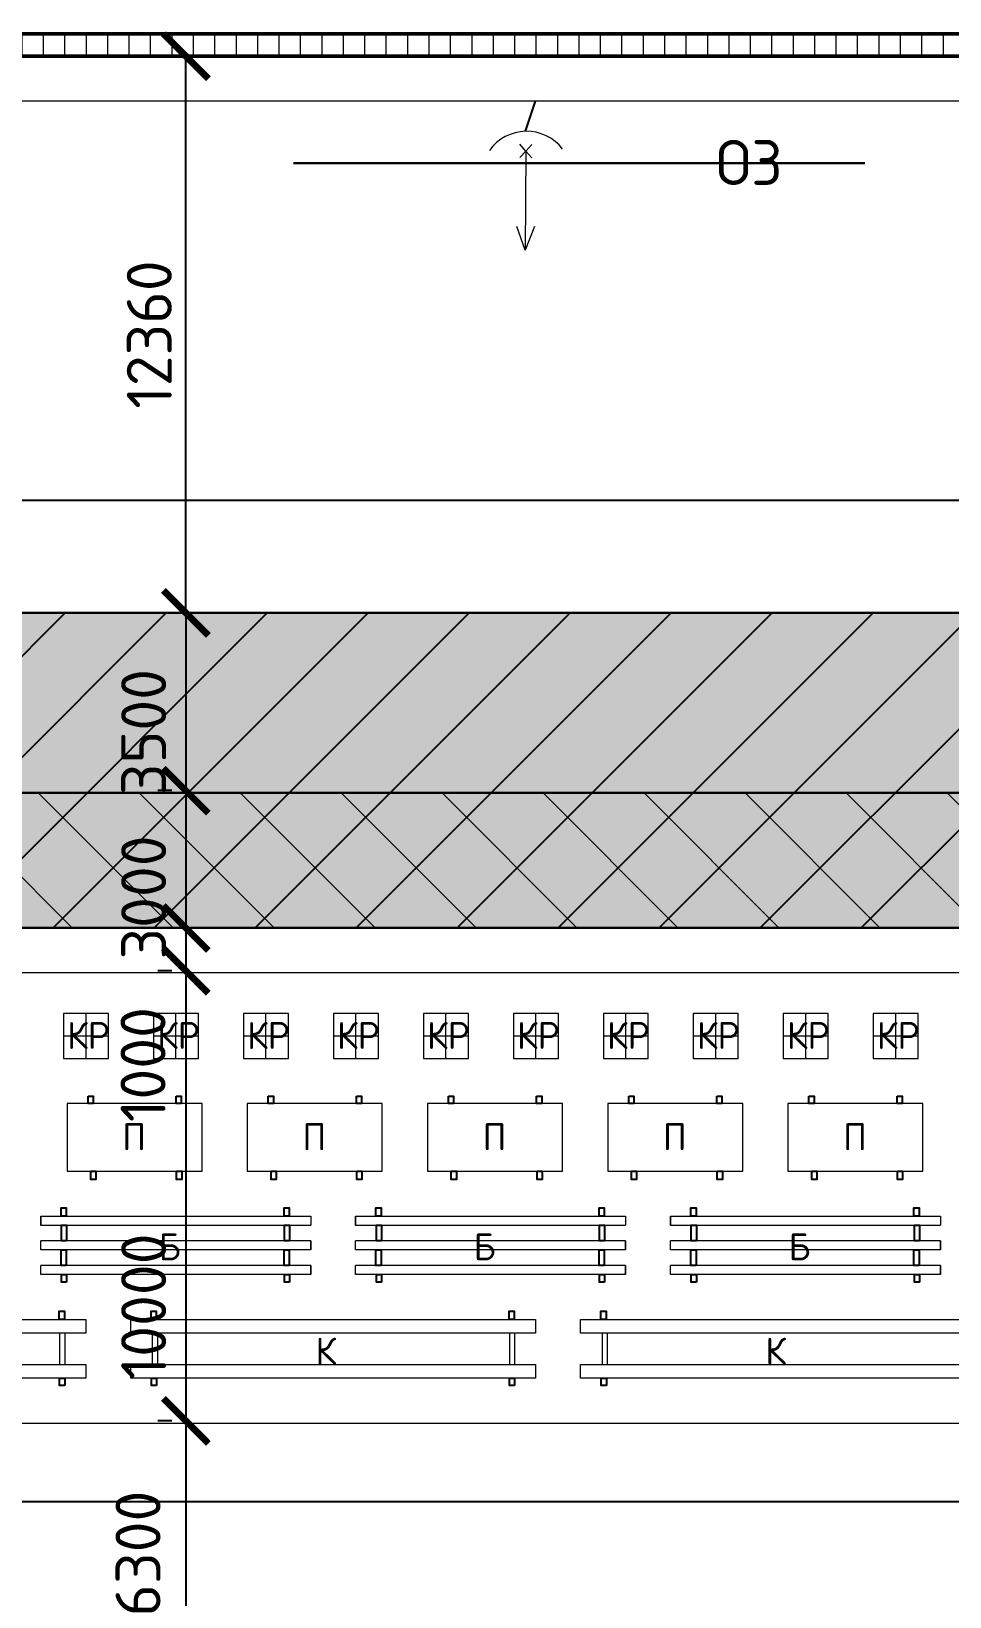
# Model space of a CAD drawing. Header units: millimetres. Extents: x -782 to 10910, y 3841 to 13237.
# Drawn here: x -475.4 to -434.5, y 4637.1 to 4706.6 of the extents above; entities that cross this region are included whole.
import ezdxf

# ---------------------------------------------------------------- set-up
doc = ezdxf.new("R2010")
doc.units = ezdxf.units.MM
doc.linetypes.add('штриховая2', pattern=[9.525, 6.35, -3.175])
doc.layers.add('1', color=7, linetype='Continuous')
doc.layers.add('красный', color=1, linetype='Continuous', lineweight=30)
doc.styles.add('2.5', font='isocpeur.ttf', dxfattribs={"height": 2})
doc.styles.add('Isocpeur', font='isocpeur.ttf')
doc.dimstyles.new('М500 стройгенп', dxfattribs={"dimtxt": 2, "dimasz": 2, "dimexe": 1.25, "dimexo": 0.625, "dimtad": 1, "dimlfac": 500, "dimtxsty": '2.5', "dimblk": 'ARCHTICK', "dimcen": 2.5, "dimadec": 0, "dimazin": 0, "dimtfac": 1, "dimtmove": 0, "dimatfit": 3, "dimfxl": 1, "dimarcsym": 0})

# ---------------------------------------------------------------- blocks, each defined once
blk = doc.blocks.new('_ArchTick')
at = {"color": 0, "linetype": 'ByBlock', "const_width": 0.15}
blk.add_lwpolyline([(-0.5, -0.5), (0.5, 0.5)], dxfattribs=at)
blk = doc.blocks.new('*D45')
at = {"color": 0, "lineweight": -2, "transparency": 16777216}
for p, q in [((-469.121, 4680.807), (-469.746, 4680.807)), ((-468.496, 4680.807), (-468.496, 4672.907)), ((-469.121, 4672.907), (-469.746, 4672.907))]:
    blk.add_line(p, q, dxfattribs=at)
at = {"layer": 'Defpoints', "color": 0, "lineweight": 20, "transparency": 16777216}
for p in [(-468.496, 4680.807), (-468.496, 4672.907), (-468.496, 4672.907)]:
    blk.add_point(p, dxfattribs=at)
at = {"color": 0, "lineweight": -2, "transparency": 16777216, "xscale": 2, "yscale": 2, "zscale": 2}
for p, rotation in [((-468.496, 4680.807), 90), ((-468.496, 4672.907), 270)]:
    blk.add_blockref('_ArchTick', p, dxfattribs=dict(at, rotation=rotation))
at = {"color": 0, "lineweight": 20, "transparency": 16777216, "insert": (-470.371, 4675.51), "char_height": 2, "attachment_point": 5, "rotation": 90, "style": '2.5'}
blk.add_mtext('3500', dxfattribs=at)
blk = doc.blocks.new('*D46')
at = {"color": 0, "lineweight": -2, "transparency": 16777216}
for p, q in [((-469.121, 4672.907), (-469.746, 4672.907)), ((-468.496, 4672.907), (-468.496, 4666.807)), ((-469.121, 4666.807), (-469.746, 4666.807))]:
    blk.add_line(p, q, dxfattribs=at)
at = {"layer": 'Defpoints', "color": 0, "lineweight": 20, "transparency": 16777216}
for p in [(-468.496, 4672.907), (-468.496, 4666.807), (-468.496, 4666.807)]:
    blk.add_point(p, dxfattribs=at)
at = {"color": 0, "lineweight": -2, "transparency": 16777216, "xscale": 2, "yscale": 2, "zscale": 2}
for p, rotation in [((-468.496, 4672.907), 90), ((-468.496, 4666.807), 270)]:
    blk.add_blockref('_ArchTick', p, dxfattribs=dict(at, rotation=rotation))
at = {"color": 0, "lineweight": 20, "transparency": 16777216, "insert": (-470.371, 4668.161), "char_height": 2, "attachment_point": 5, "rotation": 90, "style": '2.5'}
blk.add_mtext('3000', dxfattribs=at)
blk = doc.blocks.new('*D47')
at = {"color": 0, "lineweight": -2, "transparency": 16777216}
for p, q in [((-469.121, 4666.807), (-469.746, 4666.807)), ((-468.496, 4666.807), (-468.496, 4664.907)), ((-469.121, 4664.907), (-469.746, 4664.907))]:
    blk.add_line(p, q, dxfattribs=at)
at = {"layer": 'Defpoints', "color": 0, "lineweight": 20, "transparency": 16777216}
for p in [(-468.496, 4666.807), (-468.496, 4664.907), (-468.496, 4664.907)]:
    blk.add_point(p, dxfattribs=at)
at = {"color": 0, "lineweight": -2, "transparency": 16777216, "xscale": 2, "yscale": 2, "zscale": 2}
for p, rotation in [((-468.496, 4666.807), 90), ((-468.496, 4664.907), 270)]:
    blk.add_blockref('_ArchTick', p, dxfattribs=dict(at, rotation=rotation))
at = {"color": 0, "lineweight": 20, "transparency": 16777216, "insert": (-470.398, 4660.737), "char_height": 2, "attachment_point": 5, "rotation": 90, "style": '2.5'}
blk.add_mtext('1000', dxfattribs=at)
blk = doc.blocks.new('*D48')
at = {"color": 0, "lineweight": -2, "transparency": 16777216}
for p, q in [((-469.121, 4664.907), (-469.746, 4664.907)), ((-468.496, 4664.907), (-468.496, 4644.907)), ((-469.121, 4644.907), (-469.746, 4644.907))]:
    blk.add_line(p, q, dxfattribs=at)
at = {"layer": 'Defpoints', "color": 0, "lineweight": 20, "transparency": 16777216}
for p in [(-468.496, 4664.907), (-468.496, 4644.907), (-468.496, 4644.907)]:
    blk.add_point(p, dxfattribs=at)
at = {"color": 0, "lineweight": -2, "transparency": 16777216, "xscale": 2, "yscale": 2, "zscale": 2}
for p, rotation in [((-468.496, 4664.907), 90), ((-468.496, 4644.907), 270)]:
    blk.add_blockref('_ArchTick', p, dxfattribs=dict(at, rotation=rotation))
at = {"color": 0, "lineweight": 20, "transparency": 16777216, "insert": (-470.371, 4649.995), "char_height": 2, "attachment_point": 5, "rotation": 90, "style": '2.5'}
blk.add_mtext('10000', dxfattribs=at)
blk = doc.blocks.new('*D49')
at = {"color": 0, "lineweight": -2, "transparency": 16777216}
for p, q in [((-469.121, 4644.907), (-469.746, 4644.907)), ((-468.496, 4644.907), (-468.496, 4633.195)), ((-469.121, 4633.195), (-469.746, 4633.195))]:
    blk.add_line(p, q, dxfattribs=at)
at = {"layer": 'Defpoints', "color": 0, "lineweight": 20, "transparency": 16777216}
for p in [(-468.496, 4644.907), (-468.496, 4633.195), (-468.496, 4633.195)]:
    blk.add_point(p, dxfattribs=at)
at = {"color": 0, "lineweight": -2, "transparency": 16777216, "xscale": 2, "yscale": 2, "zscale": 2}
for p, rotation in [((-468.496, 4644.907), 90), ((-468.496, 4633.195), 270)]:
    blk.add_blockref('_ArchTick', p, dxfattribs=dict(at, rotation=rotation))
at = {"color": 0, "lineweight": 20, "transparency": 16777216, "insert": (-470.621, 4639.012), "char_height": 2, "attachment_point": 5, "rotation": 90, "style": '2.5'}
blk.add_mtext('6300', dxfattribs=at)
blk = doc.blocks.new('*D78')
at = {"color": 0, "lineweight": -2, "transparency": 16777216}
for p, q in [((-469.121, 4705.536), (-469.746, 4705.536)), ((-468.496, 4680.807), (-468.496, 4705.536)), ((-469.121, 4680.807), (-469.746, 4680.807))]:
    blk.add_line(p, q, dxfattribs=at)
at = {"layer": 'Defpoints', "color": 0, "lineweight": 20, "transparency": 16777216}
for p in [(-468.496, 4705.536), (-468.496, 4705.536), (-468.496, 4680.807)]:
    blk.add_point(p, dxfattribs=at)
at = {"color": 0, "lineweight": -2, "transparency": 16777216, "xscale": 2, "yscale": 2, "zscale": 2}
for p, rotation in [((-468.496, 4705.536), 90), ((-468.496, 4680.807), 270)]:
    blk.add_blockref('_ArchTick', p, dxfattribs=dict(at, rotation=rotation))
at = {"color": 0, "lineweight": 20, "transparency": 16777216, "insert": (-470.121, 4693.172), "char_height": 2, "attachment_point": 5, "rotation": 90, "style": '2.5'}
blk.add_mtext('12360', dxfattribs=at)
blk = doc.blocks.new('*D138')
at = {"color": 0, "lineweight": -2, "transparency": 16777216}
for p, q in [((-579.946, 4644.182), (-579.946, 4640.078)), ((-397.946, 4644.182), (-397.946, 4640.078)), ((-579.946, 4641.328), (-397.946, 4641.328))]:
    blk.add_line(p, q, dxfattribs=at)
at = {"layer": 'Defpoints', "color": 0, "lineweight": 20, "transparency": 16777216}
for p in [(-579.946, 4644.807), (-397.946, 4644.807), (-397.946, 4641.328)]:
    blk.add_point(p, dxfattribs=at)
at = {"color": 0, "lineweight": -2, "transparency": 16777216, "xscale": 2, "yscale": 2, "zscale": 2, "rotation": 180}
blk.add_blockref('_ArchTick', (-579.946, 4641.328), dxfattribs=at)
at = {"color": 0, "lineweight": -2, "transparency": 16777216, "xscale": 2, "yscale": 2, "zscale": 2}
blk.add_blockref('_ArchTick', (-397.946, 4641.328), dxfattribs=at)
at = {"color": 0, "lineweight": 20, "transparency": 16777216, "insert": (-488.946, 4642.953), "char_height": 2, "attachment_point": 5, "style": '2.5'}
blk.add_mtext('91000', dxfattribs=at)

msp = doc.modelspace()

# ---------------------------------------------------------------- hatches: boundary and pattern name
at = {"lineweight": 20}
h = msp.add_hatch(dxfattribs=at)
h.set_pattern_fill('ANSI31', color=256, scale=0.3, angle=45)
h.set_pattern_definition([(90, (-2824.641, 1373.7972), (-0.9525, 2e-16), [])])
h.paths.add_polyline_path([(-313.353466, 4706.53625), (-314.353466, 4706.53625), (-644.946103, 4706.53625), (-643.946103, 4705.53625), (-314.353466, 4705.53625)])
h.paths.add_polyline_path([(-314.353466, 4433.593297), (-643.946103, 4433.593297), (-644.946103, 4432.593297), (-313.353466, 4432.593297)])
at = {"lineweight": 25}
h = msp.add_hatch(dxfattribs=at)
h.set_pattern_fill('AR-CONC', color=256, scale=0.025)
edge = h.paths.add_edge_path()
edge.add_line((-353.003651, 4686.807408), (-369.003651, 4686.807408))
edge.add_arc((-379.395956, 4692.807408), 12, 322.94344259, 330, ccw=False)
edge.add_line((-369.819463, 4685.576171), (-368.225183, 4673.807408))
edge.add_line((-368.225183, 4673.807408), (-363.377792, 4673.807408))
edge.add_line((-363.377792, 4673.807408), (-316.353466, 4673.807408))
edge.add_line((-316.353466, 4673.807408), (-316.353466, 4680.807408))
edge.add_line((-316.353466, 4680.807408), (-319.357728, 4680.807408))
edge.add_line((-319.357728, 4680.807408), (-342.611346, 4680.807408))
edge.add_arc((-342.611346, 4692.807408), 12, 210, 270, ccw=False)
edge = h.paths.add_edge_path()
edge.add_arc((-379.395956, 4692.807408), 12, 270, 322.94344259, ccw=False)
edge.add_line((-379.395956, 4680.807408), (-608.743586, 4680.807408))
edge.add_line((-608.743586, 4680.807408), (-609.700546, 4673.807408))
edge.add_line((-609.700546, 4673.807408), (-590.855063, 4673.807408))
edge.add_arc((-590.855063, 4661.807022), 12.000386, 43.87205531, 90, ccw=False)
edge.add_line((-582.204114, 4670.123893), (-582.053972, 4671.222156))
edge.add_arc((-581.837255, 4672.807408), 1.599997, 180, 262.21542913, ccw=False)
edge.add_arc((-581.837255, 4672.807408), 1.599997, 0, 180, ccw=False)
edge.add_line((-580.237257, 4672.807408), (-397.654949, 4672.807408))
edge.add_arc((-396.054952, 4672.807408), 1.599997, 0, 180, ccw=False)
edge.add_arc((-396.054952, 4672.807408), 1.599997, -83.51900907, 0, ccw=False)
edge.add_line((-395.874355, 4671.217636), (-395.556386, 4668.870434))
edge.add_arc((-385.789475, 4663.401496), 11.19383, 68.24656364, 150.75355209, ccw=False)
edge.add_line((-381.640894, 4673.798184), (-368.225183, 4673.807408))
edge.add_line((-368.225183, 4673.807408), (-369.819463, 4685.576171))
edge = h.paths.add_edge_path(flags=16)
edge.add_arc((-603.53666, 4674.934966), 0.16, 0, 360)
h.paths.add_polyline_path([(-468.071309, 4672.209808), (-468.071309, 4678.809808), (-472.871309, 4678.809808), (-472.871309, 4672.209808)], flags=17)
h = msp.add_hatch(dxfattribs=at)
h.set_pattern_fill('ANSI31', color=256)
h.paths.add_polyline_path([(-368.191661, 4463.807408), (-373.728346, 4463.807408), (-373.728346, 4456.807408), (-369.148621, 4456.807408)])
h.paths.add_polyline_path([(-395.838756, 4466.392732), (-395.525305, 4468.691212, -0.033531004), (-397.946103, 4470.807408), (-579.946103, 4470.807408, -0.033546474), (-582.368081, 4468.690313), (-582.053972, 4466.392661, -0.454591532), (-580.237257, 4464.807408), (-397.654949, 4464.807408, -0.454492205)])
h.paths.add_polyline_path([(-369.748667, 4685.053568), (-370.828143, 4685.160867, -0.097320235), (-378.998894, 4680.813979), (-608.743581, 4680.807442), (-609.838767, 4672.796344, -0.071737884), (-603.062159, 4673.807128), (-596.916666, 4673.836845, -0.164269753), (-582.368081, 4668.924503), (-582.053972, 4671.222156, -0.374956444), (-583.437252, 4672.807408, -1), (-580.237257, 4672.807408), (-397.654949, 4672.807408, -1), (-394.454955, 4672.807408, -0.381458001), (-395.874355, 4671.217636), (-395.556386, 4668.870434, -0.164703998), (-380.97554, 4673.807408), (-368.225183, 4673.807408)])
h.paths.add_polyline_path([(-603.696659, 4674.934966, -1), (-603.37666, 4674.934966, -1)], flags=16)
h.paths.add_polyline_path([(-395.874355, 4671.217636, -0.447745786), (-397.654949, 4672.807408), (-580.237257, 4672.807408, -0.454591532), (-582.053972, 4671.222156), (-582.368081, 4668.924503, -0.033546474), (-579.946103, 4666.807408), (-397.916183, 4666.807838, -0.032682346), (-395.556386, 4668.870434)])
h.paths.add_polyline_path([(-468.071309, 4672.209808), (-468.071309, 4678.809808), (-472.871309, 4678.809808), (-472.871309, 4672.209808)], flags=24)
h.paths.add_polyline_path([(-468.071309, 4664.861306), (-468.071309, 4671.461306), (-472.871309, 4671.461306), (-472.871309, 4664.861306)], flags=9)
h.paths.add_polyline_path([(-568.008949, 4665.132408), (-561.808949, 4665.132408), (-561.808949, 4669.932408), (-568.008949, 4669.932408)], flags=9)
at = {"lineweight": 20}
h = msp.add_hatch(dxfattribs=at)
h.set_pattern_fill('AR-CONC', color=256, scale=0.025)
h.paths.add_polyline_path([(-316.353466, 4463.807408), (-368.191661, 4463.807408), (-369.148621, 4456.807408), (-316.353466, 4456.807408)])
edge = h.paths.add_edge_path()
edge.add_line((-368.191661, 4463.807408), (-387.037143, 4463.807408))
edge.add_arc((-387.037143, 4475.807794), 12.000386, 223.86662461, 270, ccw=False)
edge.add_line((-395.688881, 4467.491743), (-395.838756, 4466.392732))
edge.add_arc((-396.054952, 4464.807408), 1.599997, 0, 82.23429528, ccw=False)
edge.add_arc((-396.054952, 4464.807408), 1.599997, -180, 0, ccw=False)
edge.add_line((-397.654949, 4464.807408), (-580.237257, 4464.807408))
edge.add_arc((-581.837255, 4464.807408), 1.599997, -180, 0, ccw=False)
edge.add_arc((-581.837255, 4464.807408), 1.599997, 97.78457087, 180, ccw=False)
edge.add_line((-582.053972, 4466.392661), (-582.204114, 4467.490923))
edge.add_arc((-590.855063, 4475.807794), 12.000386, 270, 316.12794469, ccw=False)
edge.add_line((-590.855063, 4463.807408), (-609.700546, 4463.807408))
edge.add_line((-609.700546, 4463.807408), (-608.743586, 4456.807408))
edge.add_line((-608.743586, 4456.807408), (-369.148621, 4456.807408))
edge.add_line((-369.148621, 4456.807408), (-368.191661, 4463.807408))
edge = h.paths.add_edge_path()
edge.add_arc((-387.037143, 4475.807794), 12.000386, 204.62550124, 223.86662461, ccw=False)
edge.add_line((-397.946103, 4470.807408), (-490.693853, 4470.807408))
edge.add_arc((-491.827745, 4471.200197), 1.199998, 199.10645728, 340.89354272, ccw=False)
edge.add_line((-492.961638, 4470.807408), (-579.946103, 4470.807408))
edge.add_arc((-590.855063, 4475.807794), 12.000386, 316.12794469, 335.37449876, ccw=False)
edge.add_line((-582.204114, 4467.490923), (-582.053972, 4466.392661))
edge.add_arc((-581.837255, 4464.807408), 1.599997, 0, 97.78457087, ccw=False)
edge.add_line((-580.237257, 4464.807408), (-397.654949, 4464.807408))
edge.add_arc((-396.054952, 4464.807408), 1.599997, 82.23429528, 180, ccw=False)
edge.add_line((-395.838756, 4466.392732), (-395.688881, 4467.491743))
edge = h.paths.add_edge_path()
edge.add_line((-369.173453, 4680.807408), (-608.743586, 4680.807408))
edge.add_line((-608.743586, 4680.807408), (-609.700546, 4673.807408))
edge.add_line((-609.700546, 4673.807408), (-590.855063, 4673.807408))
edge.add_arc((-590.855063, 4661.807022), 12.000386, 43.87205531, 90, ccw=False)
edge.add_line((-582.204114, 4670.123893), (-582.053972, 4671.222156))
edge.add_arc((-581.837255, 4672.807408), 1.599997, 180, 262.21542913, ccw=False)
edge.add_arc((-581.837255, 4672.807408), 1.599997, 0, 180, ccw=False)
edge.add_line((-580.237257, 4672.807408), (-397.654949, 4672.807408))
edge.add_arc((-396.054952, 4672.807408), 1.599997, 0, 180, ccw=False)
edge.add_arc((-396.054952, 4672.807408), 1.599997, -83.51900907, 0, ccw=False)
edge.add_line((-395.874355, 4671.217636), (-395.556386, 4668.870434))
edge.add_arc((-336.114625, 4576.116626), 110.1662, 117.53133097, 122.65399107, ccw=False)
edge.add_line((-387.037143, 4673.807408), (-368.225183, 4673.807408))
edge.add_line((-368.225183, 4673.807408), (-369.173453, 4680.807408))
edge = h.paths.add_edge_path()
edge.add_line((-608.743586, 4680.807408), (-617.994481, 4680.807408))
edge.add_line((-617.994481, 4680.807408), (-617.990367, 4673.414839))
edge.add_arc((-614.946103, 4661.807408), 12, 90, 104.69589657, ccw=False)
edge.add_line((-614.946103, 4673.807408), (-609.700546, 4673.807408))
edge.add_line((-609.700546, 4673.807408), (-608.743586, 4680.807408))
edge = h.paths.add_edge_path()
edge.add_line((-395.556386, 4668.870434), (-395.874355, 4671.217636))
edge.add_arc((-396.054952, 4672.807408), 1.599997, 180, 276.48099093, ccw=False)
edge.add_line((-397.654949, 4672.807408), (-580.237257, 4672.807408))
edge.add_arc((-581.837255, 4672.807408), 1.599997, -97.78457087, 0, ccw=False)
edge.add_line((-582.053972, 4671.222156), (-582.204114, 4670.123893))
edge.add_arc((-590.855063, 4661.807022), 12.000386, 24.62550124, 43.87205531, ccw=False)
edge.add_line((-579.946103, 4666.807408), (-495.336234, 4666.807408))
edge.add_arc((-494.750257, 4665.760209), 1.199998, 60.7700888, 119.2299112, ccw=False)
edge.add_line((-494.164279, 4666.807408), (-397.946103, 4666.807408))
edge.add_arc((-395.805836, 4666.743802), 2.141212, 83.30987815, 178.29773268, ccw=False)
h.paths.add_polyline_path([(-493.997563, 4666.092173), (-490.757568, 4666.092173), (-490.757568, 4666.807408), (-493.997563, 4666.807408)])
h.paths.add_polyline_path([(-368.225183, 4673.807408), (-316.353466, 4673.807408), (-316.353466, 4680.807408), (-369.173453, 4680.807408)])
edge = h.paths.add_edge_path()
edge.add_arc((-609.946103, 4656.807408), 24, 109.59180627, 180)
edge.add_line((-633.946103, 4656.807408), (-633.946103, 4480.807408))
edge.add_arc((-609.946103, 4480.807408), 24, 180, 270)
edge.add_line((-609.946103, 4456.807408), (-608.743586, 4456.807408))
edge.add_line((-608.743586, 4456.807408), (-609.700546, 4463.807408))
edge.add_line((-609.700546, 4463.807408), (-614.946103, 4463.807408))
edge.add_arc((-637.916666, 4452.836845), 25.455844, 25.52877937, 64.47122063)
edge.add_line((-626.946103, 4475.807408), (-626.946103, 4661.807408))
edge.add_arc((-614.946103, 4661.807408), 12, 104.69589657, 180, ccw=False)
edge.add_line((-617.990367, 4673.414839), (-617.993708, 4679.417938))
at = {"lineweight": 25}
h = msp.add_hatch(dxfattribs=at)
h.set_pattern_fill('AR-CONC', color=256, scale=0.025)
h.paths.add_polyline_path([(-583.437252, 4464.807408, -0.374956444), (-582.053972, 4466.392661), (-582.204114, 4467.490923, -0.204033738), (-590.855063, 4463.807408), (-602.946103, 4463.807408, -0.072953131), (-609.838767, 4464.818472), (-608.743586, 4456.807408), (-375.228346, 4456.807408), (-375.228346, 4463.807408), (-387.037143, 4463.807408, -0.077886135), (-390.708441, 4464.382785), (-394.459977, 4464.680734, -0.96113778), (-397.654949, 4464.807408), (-580.237257, 4464.807408, -1)])
h.paths.add_polyline_path([(-633.514713, 4548.873557), (-626.914713, 4548.873557), (-626.914713, 4553.673557), (-633.514713, 4553.673557)], flags=24)
h.paths.add_polyline_path([(-632.021103, 4479.706118), (-625.421103, 4479.706118), (-625.421103, 4484.506118), (-632.021103, 4484.506118)], flags=24)
h.paths.add_polyline_path([(-634.133065, 4600.843937), (-630.443071, 4600.843937), (-630.443071, 4605.16393), (-634.133065, 4605.16393)], flags=9)
h.paths.add_polyline_path([(-468.071309, 4457.905008), (-468.071309, 4464.505008), (-472.871309, 4464.505008), (-472.871309, 4457.905008)], flags=24)
edge = h.paths.add_edge_path()
edge.add_arc((-609.946103, 4656.807408), 24, 109.59160183, 180)
edge.add_line((-633.946103, 4656.807408), (-633.946103, 4480.807408))
edge.add_arc((-609.946103, 4480.807408), 24, 180, 270)
edge.add_line((-609.946103, 4456.807408), (-608.743586, 4456.807408))
edge.add_line((-608.743586, 4456.807408), (-609.700546, 4463.807408))
edge.add_line((-609.700546, 4463.807408), (-609.838767, 4464.818472))
edge.add_arc((-602.946103, 4487.807408), 24, 180, 253.30994122, ccw=False)
edge.add_line((-626.946103, 4487.807408), (-626.946103, 4661.807408))
edge.add_arc((-614.946103, 4661.807408), 12, 104.69537151, 180, ccw=False)
edge.add_line((-617.990261, 4673.414867), (-617.993627, 4679.417967))
at = {"lineweight": 20}
h = msp.add_hatch(dxfattribs=at)
h.set_pattern_fill('ANSI31', color=256, angle=90)
h.set_pattern_definition([(135, (-2824.641, 1373.7972), (-2.245064, -2.245064), [])])
h.paths.add_polyline_path([(-579.946103, 4470.807408, -0.084176912), (-582.204114, 4467.490923), (-582.053972, 4466.392661, -0.454591532), (-580.237257, 4464.807408), (-397.654949, 4464.807408, -0.454492205), (-395.838756, 4466.392732), (-395.688881, 4467.491743, -0.084153049), (-397.946103, 4470.807408), (-490.693853, 4470.807408, -0.71189231), (-492.961638, 4470.807408)])
h.paths.add_polyline_path([(-580.237257, 4672.807408, -0.454591532), (-582.053972, 4671.222156), (-582.204114, 4670.123893, -0.084176912), (-579.946103, 4666.807408), (-495.336234, 4666.807408, -0.260759243), (-494.164279, 4666.807408), (-397.946103, 4666.807408, -0.083164554), (-395.721467, 4670.089038), (-395.874355, 4671.217636, -0.447745786), (-397.654949, 4672.807408)])
h.paths.add_polyline_path([(-493.99518, 4666.152561), (-488.59518, 4666.152561), (-488.59518, 4670.952561), (-493.99518, 4670.952561)], flags=9)
h.paths.add_polyline_path([(-360.290529, 4665.506476), (-355.290529, 4665.506476), (-355.290529, 4670.306476), (-360.290529, 4670.306476)], flags=9)

# ---------------------------------------------------------------- linework, layer by layer
at = {"lineweight": 50}
msp.add_line((-644.946103, 4706.53625), (-314.353466, 4706.53625), dxfattribs=at)
at = {"color": 240, "lineweight": 20, "true_color": 0xed1f24}
msp.add_line((-316.353466, 4703.536203), (-479.476049, 4703.536203), dxfattribs=at)
at = {"color": 1, "lineweight": 25}
msp.add_line((-453.389045, 4702.201545), (-452.946103, 4703.53625), dxfattribs=at)
at = {"linetype": 'штриховая2', "lineweight": 30, "ltscale": 4}
msp.add_line((-578.009413, 4700.807408), (-386.402204, 4700.766952), dxfattribs=at)
at = {"color": 5, "lineweight": 25}
msp.add_line((-514.833975, 4685.807408), (-401.863224, 4685.807408), dxfattribs=at)
at = {"lineweight": 30}
for p, q in [((-609.946103, 4680.807408), (-378.998894, 4680.813979)), ((-581.837255, 4672.807408), (-396.054952, 4672.807408)), ((-397.916183, 4666.807838), (-579.946103, 4666.807408))]:
    msp.add_line(p, q, dxfattribs=at)
at = {"lineweight": 20}
for p, q in [((-397.946103, 4664.807408), (-579.946103, 4664.807408)), ((-397.946103, 4664.807408), (-579.946103, 4664.807408)), ((-467.775855, 4659.007408), (-473.775855, 4659.007408)), ((-473.775855, 4659.007408), (-473.775855, 4656.007408)), ((-467.775855, 4656.007408), (-467.775855, 4659.007408)), ((-459.763694, 4659.007408), (-465.763694, 4659.007408)), ((-465.763694, 4659.007408), (-465.763694, 4656.007408)), ((-459.763694, 4656.007408), (-459.763694, 4659.007408)), ((-451.751534, 4659.007408), (-457.751534, 4659.007408)), ((-457.751534, 4659.007408), (-457.751534, 4656.007408)), ((-451.751534, 4656.007408), (-451.751534, 4659.007408)), ((-443.739373, 4659.007408), (-449.739373, 4659.007408)), ((-449.739373, 4659.007408), (-449.739373, 4656.007408)), ((-443.739373, 4656.007408), (-443.739373, 4659.007408)), ((-435.727212, 4659.007408), (-441.727212, 4659.007408)), ((-441.727212, 4659.007408), (-441.727212, 4656.007408)), ((-435.727212, 4656.007408), (-435.727212, 4659.007408)), ((-473.775855, 4656.007408), (-467.775855, 4656.007408)), ((-465.763694, 4656.007408), (-459.763694, 4656.007408)), ((-457.751534, 4656.007408), (-451.751534, 4656.007408)), ((-449.739373, 4656.007408), (-443.739373, 4656.007408)), ((-441.727212, 4656.007408), (-435.727212, 4656.007408)), ((-474.946103, 4654.007408), (-462.946103, 4654.007408)), ((-474.946103, 4653.593049), (-474.946103, 4654.007408)), ((-474.946103, 4654.007408), (-474.946103, 4653.607408)), ((-462.946103, 4654.007408), (-462.946103, 4653.607408)), ((-460.946103, 4654.007408), (-448.946103, 4654.007408)), ((-460.946103, 4653.593049), (-460.946103, 4654.007408)), ((-460.946103, 4654.007408), (-460.946103, 4653.607408)), ((-448.946103, 4654.007408), (-448.946103, 4653.607408)), ((-446.946103, 4654.007408), (-434.946103, 4654.007408)), ((-446.946103, 4653.593049), (-446.946103, 4654.007408)), ((-446.946103, 4654.007408), (-446.946103, 4653.607408)), ((-434.946103, 4654.007408), (-434.946103, 4653.607408)), ((-474.946103, 4653.607408), (-462.946103, 4653.607408)), ((-460.946103, 4653.607408), (-448.946103, 4653.607408)), ((-446.946103, 4653.607408), (-434.946103, 4653.607408)), ((-474.946103, 4652.507408), (-474.946103, 4652.907408)), ((-462.946103, 4652.907408), (-474.946103, 4652.907408)), ((-462.946103, 4652.507408), (-474.946103, 4652.507408)), ((-462.946103, 4652.907408), (-462.946103, 4652.507408)), ((-462.946103, 4652.507408), (-462.946103, 4652.907408)), ((-460.946103, 4652.507408), (-460.946103, 4652.907408)), ((-448.946103, 4652.907408), (-460.946103, 4652.907408)), ((-448.946103, 4652.507408), (-460.946103, 4652.507408)), ((-448.946103, 4652.907408), (-448.946103, 4652.507408)), ((-448.946103, 4652.507408), (-448.946103, 4652.907408)), ((-446.946103, 4652.507408), (-446.946103, 4652.907408)), ((-434.946103, 4652.907408), (-446.946103, 4652.907408)), ((-434.946103, 4652.507408), (-446.946103, 4652.507408)), ((-434.946103, 4652.907408), (-434.946103, 4652.507408)), ((-434.946103, 4652.507408), (-434.946103, 4652.907408)), ((-474.946103, 4651.407408), (-474.946103, 4651.807408)), ((-462.946103, 4651.807408), (-474.946103, 4651.807408)), ((-462.946103, 4651.807408), (-462.946103, 4651.407408)), ((-462.946103, 4651.407408), (-462.946103, 4651.807408)), ((-460.946103, 4651.407408), (-460.946103, 4651.807408)), ((-448.946103, 4651.807408), (-460.946103, 4651.807408)), ((-448.946103, 4651.807408), (-448.946103, 4651.407408)), ((-448.946103, 4651.407408), (-448.946103, 4651.807408)), ((-446.946103, 4651.407408), (-446.946103, 4651.807408)), ((-434.946103, 4651.807408), (-446.946103, 4651.807408)), ((-434.946103, 4651.807408), (-434.946103, 4651.407408)), ((-434.946103, 4651.407408), (-434.946103, 4651.807408)), ((-462.946103, 4651.407408), (-474.946103, 4651.407408)), ((-448.946103, 4651.407408), (-460.946103, 4651.407408)), ((-434.946103, 4651.407408), (-446.946103, 4651.407408)), ((-490.946103, 4649.407408), (-472.946103, 4649.407408)), ((-472.946103, 4649.407408), (-472.946103, 4648.807408)), ((-470.946103, 4649.407408), (-452.946103, 4649.407408)), ((-470.946103, 4648.807408), (-470.946103, 4649.407408)), ((-452.946103, 4649.407408), (-452.946103, 4648.807408)), ((-450.946103, 4649.407408), (-432.946103, 4649.407408)), ((-450.946103, 4648.807408), (-450.946103, 4649.407408)), ((-472.946103, 4648.807408), (-490.946103, 4648.807408)), ((-474.107802, 4648.807408), (-474.107802, 4647.407408)), ((-473.879964, 4648.807408), (-473.879964, 4647.407408)), ((-452.946103, 4648.807408), (-470.946103, 4648.807408)), ((-469.987263, 4648.807408), (-469.987263, 4647.407408)), ((-469.759426, 4648.807408), (-469.759426, 4647.407408)), ((-454.107802, 4648.807408), (-454.107802, 4647.407408)), ((-453.879964, 4648.807408), (-453.879964, 4647.407408)), ((-432.946103, 4648.807408), (-450.946103, 4648.807408)), ((-449.987263, 4648.807408), (-449.987263, 4647.407408)), ((-449.759426, 4648.807408), (-449.759426, 4647.407408)), ((-490.946103, 4647.407408), (-472.946103, 4647.407408)), ((-472.946103, 4647.407408), (-472.946103, 4646.807408)), ((-470.946103, 4647.407408), (-452.946103, 4647.407408)), ((-470.946103, 4646.807408), (-470.946103, 4647.407408)), ((-452.946103, 4647.407408), (-452.946103, 4646.807408)), ((-450.946103, 4647.407408), (-432.946103, 4647.407408)), ((-450.946103, 4646.807408), (-450.946103, 4647.407408)), ((-472.946103, 4646.807408), (-490.946103, 4646.807408)), ((-452.946103, 4646.807408), (-470.946103, 4646.807408)), ((-432.946103, 4646.807408), (-450.946103, 4646.807408)), ((-579.946103, 4644.807408), (-397.946103, 4644.807408)), ((-579.946103, 4644.807408), (-397.946103, 4644.807408))]:
    msp.add_line(p, q, dxfattribs=at)
at = {"lineweight": 13}
for p, q in [((-473.934029, 4663.007405), (-473.934029, 4661.007408)), ((-471.934033, 4663.007405), (-473.934029, 4663.007405)), ((-472.934031, 4661.007408), (-472.934031, 4663.007405)), ((-471.934033, 4661.007408), (-471.934033, 4663.007405)), ((-469.934033, 4663.007405), (-469.934033, 4661.007408)), ((-467.934036, 4663.007405), (-469.934033, 4663.007405)), ((-468.934034, 4661.007408), (-468.934034, 4663.007405)), ((-467.934036, 4661.007408), (-467.934036, 4663.007405)), ((-465.934036, 4663.007405), (-465.934036, 4661.007408)), ((-463.934039, 4663.007405), (-465.934036, 4663.007405)), ((-464.934038, 4661.007408), (-464.934038, 4663.007405)), ((-463.934039, 4661.007408), (-463.934039, 4663.007405)), ((-461.934039, 4663.007405), (-461.934039, 4661.007408)), ((-459.934043, 4663.007405), (-461.934039, 4663.007405)), ((-460.934041, 4661.007408), (-460.934041, 4663.007405)), ((-459.934043, 4661.007408), (-459.934043, 4663.007405)), ((-457.934043, 4663.007405), (-457.934043, 4661.007408)), ((-455.934046, 4663.007405), (-457.934043, 4663.007405)), ((-456.934044, 4661.007408), (-456.934044, 4663.007405)), ((-455.934046, 4661.007408), (-455.934046, 4663.007405)), ((-453.934046, 4663.007405), (-453.934046, 4661.007408)), ((-451.934049, 4663.007405), (-453.934046, 4663.007405)), ((-452.934048, 4661.007408), (-452.934048, 4663.007405)), ((-451.934049, 4661.007408), (-451.934049, 4663.007405)), ((-449.934049, 4663.007405), (-449.934049, 4661.007408)), ((-447.934053, 4663.007405), (-449.934049, 4663.007405)), ((-448.934051, 4661.007408), (-448.934051, 4663.007405)), ((-447.934053, 4661.007408), (-447.934053, 4663.007405)), ((-445.934053, 4663.007405), (-445.934053, 4661.007408)), ((-443.934056, 4663.007405), (-445.934053, 4663.007405)), ((-444.934054, 4661.007408), (-444.934054, 4663.007405)), ((-443.934056, 4661.007408), (-443.934056, 4663.007405)), ((-441.934056, 4663.007405), (-441.934056, 4661.007408)), ((-439.934059, 4663.007405), (-441.934056, 4663.007405)), ((-440.934058, 4661.007408), (-440.934058, 4663.007405)), ((-439.934059, 4661.007408), (-439.934059, 4663.007405)), ((-437.934059, 4663.007405), (-437.934059, 4661.007408)), ((-435.934063, 4663.007405), (-437.934059, 4663.007405)), ((-436.934061, 4661.007408), (-436.934061, 4663.007405)), ((-435.934063, 4661.007408), (-435.934063, 4663.007405)), ((-471.934033, 4662.007407), (-473.934029, 4662.007407)), ((-467.934036, 4662.007407), (-469.934033, 4662.007407)), ((-463.934039, 4662.007407), (-465.934036, 4662.007407)), ((-459.934043, 4662.007407), (-461.934039, 4662.007407)), ((-455.934046, 4662.007407), (-457.934043, 4662.007407)), ((-451.934049, 4662.007407), (-453.934046, 4662.007407)), ((-447.934053, 4662.007407), (-449.934049, 4662.007407)), ((-443.934056, 4662.007407), (-445.934053, 4662.007407)), ((-439.934059, 4662.007407), (-441.934056, 4662.007407)), ((-435.934063, 4662.007407), (-437.934059, 4662.007407)), ((-473.934029, 4661.007408), (-471.934033, 4661.007408)), ((-469.934033, 4661.007408), (-467.934036, 4661.007408)), ((-465.934036, 4661.007408), (-463.934039, 4661.007408)), ((-461.934039, 4661.007408), (-459.934043, 4661.007408)), ((-457.934043, 4661.007408), (-455.934046, 4661.007408)), ((-453.934046, 4661.007408), (-451.934049, 4661.007408)), ((-449.934049, 4661.007408), (-447.934053, 4661.007408)), ((-445.934053, 4661.007408), (-443.934056, 4661.007408)), ((-441.934056, 4661.007408), (-439.934059, 4661.007408)), ((-437.934059, 4661.007408), (-435.934063, 4661.007408))]:
    msp.add_line(p, q, dxfattribs=at)
at = {"lineweight": 50}
msp.add_lwpolyline([(-314.353466, 4456.807408), (-314.353466, 4433.593297), (-643.946103, 4433.593297), (-643.946103, 4705.53625), (-314.353466, 4705.53625), (-314.353466, 4680.807408)], dxfattribs=at)
at = {"linetype": 'Continuous'}
for points in [[(-472.841994, 4659.340418), (-472.614156, 4659.340418), (-472.614156, 4659.007408), (-472.841994, 4659.007408)], [(-468.924027, 4659.340418), (-468.69619, 4659.340418), (-468.69619, 4659.007408), (-468.924027, 4659.007408)], [(-464.829833, 4659.340418), (-464.601996, 4659.340418), (-464.601996, 4659.007408), (-464.829833, 4659.007408)], [(-460.911867, 4659.340418), (-460.684029, 4659.340418), (-460.684029, 4659.007408), (-460.911867, 4659.007408)], [(-456.817673, 4659.340418), (-456.589835, 4659.340418), (-456.589835, 4659.007408), (-456.817673, 4659.007408)], [(-452.899706, 4659.340418), (-452.671869, 4659.340418), (-452.671869, 4659.007408), (-452.899706, 4659.007408)], [(-448.805512, 4659.340418), (-448.577675, 4659.340418), (-448.577675, 4659.007408), (-448.805512, 4659.007408)], [(-444.887545, 4659.340418), (-444.659708, 4659.340418), (-444.659708, 4659.007408), (-444.887545, 4659.007408)], [(-440.793352, 4659.340418), (-440.565514, 4659.340418), (-440.565514, 4659.007408), (-440.793352, 4659.007408)], [(-436.875385, 4659.340418), (-436.647547, 4659.340418), (-436.647547, 4659.007408), (-436.875385, 4659.007408)], [(-472.72041, 4656.007408), (-472.492573, 4656.007408), (-472.492573, 4655.637927), (-472.72041, 4655.637927)], [(-468.90777, 4656.007408), (-468.679932, 4656.007408), (-468.679932, 4655.637927), (-468.90777, 4655.637927)], [(-464.70825, 4656.007408), (-464.480412, 4656.007408), (-464.480412, 4655.637927), (-464.70825, 4655.637927)], [(-460.895609, 4656.007408), (-460.667771, 4656.007408), (-460.667771, 4655.637927), (-460.895609, 4655.637927)], [(-456.696089, 4656.007408), (-456.468251, 4656.007408), (-456.468251, 4655.637927), (-456.696089, 4655.637927)], [(-452.883448, 4656.007408), (-452.655611, 4656.007408), (-452.655611, 4655.637927), (-452.883448, 4655.637927)], [(-448.683928, 4656.007408), (-448.456091, 4656.007408), (-448.456091, 4655.637927), (-448.683928, 4655.637927)], [(-444.871288, 4656.007408), (-444.64345, 4656.007408), (-444.64345, 4655.637927), (-444.871288, 4655.637927)], [(-440.671768, 4656.007408), (-440.44393, 4656.007408), (-440.44393, 4655.637927), (-440.671768, 4655.637927)], [(-436.859127, 4656.007408), (-436.63129, 4656.007408), (-436.63129, 4655.637927), (-436.859127, 4655.637927)], [(-473.814189, 4654.007408), (-474.042026, 4654.007408), (-474.042026, 4654.376889), (-473.814189, 4654.376889)], [(-463.896222, 4654.007408), (-464.124059, 4654.007408), (-464.124059, 4654.376889), (-463.896222, 4654.376889)], [(-459.814189, 4654.007408), (-460.042026, 4654.007408), (-460.042026, 4654.376889), (-459.814189, 4654.376889)], [(-449.896222, 4654.007408), (-450.124059, 4654.007408), (-450.124059, 4654.376889), (-449.896222, 4654.376889)], [(-445.814189, 4654.007408), (-446.042026, 4654.007408), (-446.042026, 4654.376889), (-445.814189, 4654.376889)], [(-435.896222, 4654.007408), (-436.124059, 4654.007408), (-436.124059, 4654.376889), (-435.896222, 4654.376889)], [(-473.797931, 4652.907408), (-474.025768, 4652.907408), (-474.025768, 4653.607408), (-473.797931, 4653.607408)], [(-463.879964, 4652.907408), (-464.107802, 4652.907408), (-464.107802, 4653.607408), (-463.879964, 4653.607408)], [(-459.797931, 4652.907408), (-460.025768, 4652.907408), (-460.025768, 4653.607408), (-459.797931, 4653.607408)], [(-449.879964, 4652.907408), (-450.107802, 4652.907408), (-450.107802, 4653.607408), (-449.879964, 4653.607408)], [(-445.797931, 4652.907408), (-446.025768, 4652.907408), (-446.025768, 4653.607408), (-445.797931, 4653.607408)], [(-435.879964, 4652.907408), (-436.107802, 4652.907408), (-436.107802, 4653.607408), (-435.879964, 4653.607408)], [(-473.814189, 4651.807408), (-474.042026, 4651.807408), (-474.042026, 4652.507408), (-473.814189, 4652.507408)], [(-463.896222, 4651.807408), (-464.124059, 4651.807408), (-464.124059, 4652.507408), (-463.896222, 4652.507408)], [(-459.814189, 4651.807408), (-460.042026, 4651.807408), (-460.042026, 4652.507408), (-459.814189, 4652.507408)], [(-449.896222, 4651.807408), (-450.124059, 4651.807408), (-450.124059, 4652.507408), (-449.896222, 4652.507408)], [(-445.814189, 4651.807408), (-446.042026, 4651.807408), (-446.042026, 4652.507408), (-445.814189, 4652.507408)], [(-435.896222, 4651.807408), (-436.124059, 4651.807408), (-436.124059, 4652.507408), (-435.896222, 4652.507408)], [(-473.797931, 4651.074398), (-474.025768, 4651.074398), (-474.025768, 4651.407408), (-473.797931, 4651.407408)], [(-463.879964, 4651.074398), (-464.107802, 4651.074398), (-464.107802, 4651.407408), (-463.879964, 4651.407408)], [(-459.797931, 4651.074398), (-460.025768, 4651.074398), (-460.025768, 4651.407408), (-459.797931, 4651.407408)], [(-449.879964, 4651.074398), (-450.107802, 4651.074398), (-450.107802, 4651.407408), (-449.879964, 4651.407408)], [(-445.797931, 4651.074398), (-446.025768, 4651.074398), (-446.025768, 4651.407408), (-445.797931, 4651.407408)], [(-435.879964, 4651.074398), (-436.107802, 4651.074398), (-436.107802, 4651.407408), (-435.879964, 4651.407408)], [(-473.896222, 4649.407408), (-474.124059, 4649.407408), (-474.124059, 4649.776889), (-473.896222, 4649.776889)], [(-469.814189, 4649.407408), (-470.042026, 4649.407408), (-470.042026, 4649.776889), (-469.814189, 4649.776889)], [(-453.896222, 4649.407408), (-454.124059, 4649.407408), (-454.124059, 4649.776889), (-453.896222, 4649.776889)], [(-449.814189, 4649.407408), (-450.042026, 4649.407408), (-450.042026, 4649.776889), (-449.814189, 4649.776889)], [(-473.879964, 4646.474398), (-474.107802, 4646.474398), (-474.107802, 4646.807408), (-473.879964, 4646.807408)], [(-469.797931, 4646.474398), (-470.025768, 4646.474398), (-470.025768, 4646.807408), (-469.797931, 4646.807408)], [(-453.879964, 4646.474398), (-454.107802, 4646.474398), (-454.107802, 4646.807408), (-453.879964, 4646.807408)], [(-449.797931, 4646.474398), (-450.025768, 4646.474398), (-450.025768, 4646.807408), (-449.797931, 4646.807408)]]:
    msp.add_lwpolyline(points, close=True, dxfattribs=at)
at = {"layer": 'красный', "color": 1, "lineweight": 20}
for p, q in [((-453.376729, 4701.324551), (-453.645118, 4701.030704)), ((-453.376729, 4701.324551), (-453.640332, 4701.622699)), ((-453.376729, 4701.324551), (-453.412386, 4696.914702)), ((-453.376729, 4701.324551), (-453.108339, 4701.618398)), ((-453.376729, 4701.324551), (-453.113126, 4701.026402)), ((-453.412386, 4696.914702), (-453.778309, 4697.973657)), ((-453.000971, 4697.967372), (-453.412386, 4696.914702))]:
    msp.add_line(p, q, dxfattribs=at)
msp.add_arc((-453.349153, 4700.182871), 2.019068, 37.53861683, 144.72563763, dxfattribs=at)

# ---------------------------------------------------------------- texts
at = {"layer": '1', "width": 335.51997649, "style": 'Isocpeur'}
for s, insert, char_height, attachment_point in [('ОЗ', (-444.926306, 4701.812432), 2, 1), ('КР', (-473.775796, 4661.429726), 1.199998, 7), ('КР', (-469.775799, 4661.429726), 1.199998, 7), ('КР', (-465.775802, 4661.429726), 1.199998, 7), ('КР', (-461.775806, 4661.429726), 1.199998, 7), ('КР', (-457.775809, 4661.429726), 1.199998, 7), ('КР', (-453.775812, 4661.429726), 1.199998, 7), ('КР', (-449.775816, 4661.429726), 1.199998, 7), ('КР', (-445.775819, 4661.429726), 1.199998, 7), ('КР', (-441.775822, 4661.429726), 1.199998, 7), ('КР', (-437.775826, 4661.429726), 1.199998, 7), ('П', (-471.326526, 4656.930478), 1.199998, 7), ('П', (-463.314366, 4656.930478), 1.199998, 7), ('П', (-455.302205, 4656.930478), 1.199998, 7), ('П', (-447.290044, 4656.930478), 1.199998, 7), ('П', (-439.277884, 4656.930478), 1.199998, 7), ('Б', (-469.703544, 4652.043023), 1.199998, 7), ('Б', (-469.703544, 4652.043023), 1.199998, 7), ('Б', (-455.703544, 4652.043023), 1.199998, 7), ('Б', (-441.703544, 4652.043023), 1.199998, 7), ('К', (-462.732469, 4647.407408), 1.199998, 7), ('К', (-442.732469, 4647.407408), 1.199998, 7)]:
    msp.add_mtext(s, dxfattribs=dict(at, insert=insert, char_height=char_height, attachment_point=attachment_point))

# ---------------------------------------------------------------- dimensions: what is measured, and where the dimension line sits
at = {"lineweight": 20}
dim = msp.add_linear_dim(base=(-468.496309, 4705.53625), p1=(-468.496309, 4680.807408), p2=(-468.496309, 4705.53625), angle=90, text='12360', dimstyle='М500 стройгенп', dxfattribs=at)
dim.commit()
dim.dimension.update_dxf_attribs({"geometry": '*D78', "text_midpoint": (-470.121309, 4693.171829)})
for base, p1, p2, text, picture, middle in [((-468.496309, 4672.907408), (-468.496309, 4680.807408), (-468.496309, 4672.907408), '3500', '*D45', (-470.371309, 4675.509808)), ((-468.496309, 4666.807408), (-468.496309, 4672.907408), (-468.496309, 4666.807408), '3000', '*D46', (-470.371309, 4668.161306)), ((-468.496309, 4664.907408), (-468.496309, 4666.807408), (-468.496309, 4664.907408), '1000', '*D47', (-470.397634, 4660.737148)), ((-468.496309, 4633.195352), (-468.496309, 4644.907408), (-468.496309, 4633.195352), '6300', '*D49', (-470.621309, 4639.012338))]:
    dim = msp.add_linear_dim(base=base, p1=p1, p2=p2, angle=270, text=text, dimstyle='М500 стройгенп', override={"dimtmove": 2}, dxfattribs=at)
    dim.commit()
    dim.dimension.update_dxf_attribs({"geometry": picture, "text_midpoint": middle, "dimtype": 160})
dim = msp.add_linear_dim(base=(-468.496309, 4644.907408), p1=(-468.496309, 4664.907408), p2=(-468.496309, 4644.907408), angle=270, dimstyle='М500 стройгенп', override={"dimtmove": 2}, dxfattribs=at)
dim.commit()
dim.dimension.update_dxf_attribs({"geometry": '*D48', "text_midpoint": (-470.371309, 4649.995486), "dimtype": 160})
dim = msp.add_linear_dim(base=(-397.946103, 4641.328355), p1=(-579.946103, 4644.807408), p2=(-397.946103, 4644.807408), dimstyle='М500 стройгенп', dxfattribs=at)
dim.commit()
dim.dimension.update_dxf_attribs({"geometry": '*D138', "text_midpoint": (-488.946103, 4642.953355)})

doc.saveas('drawing.dxf')
